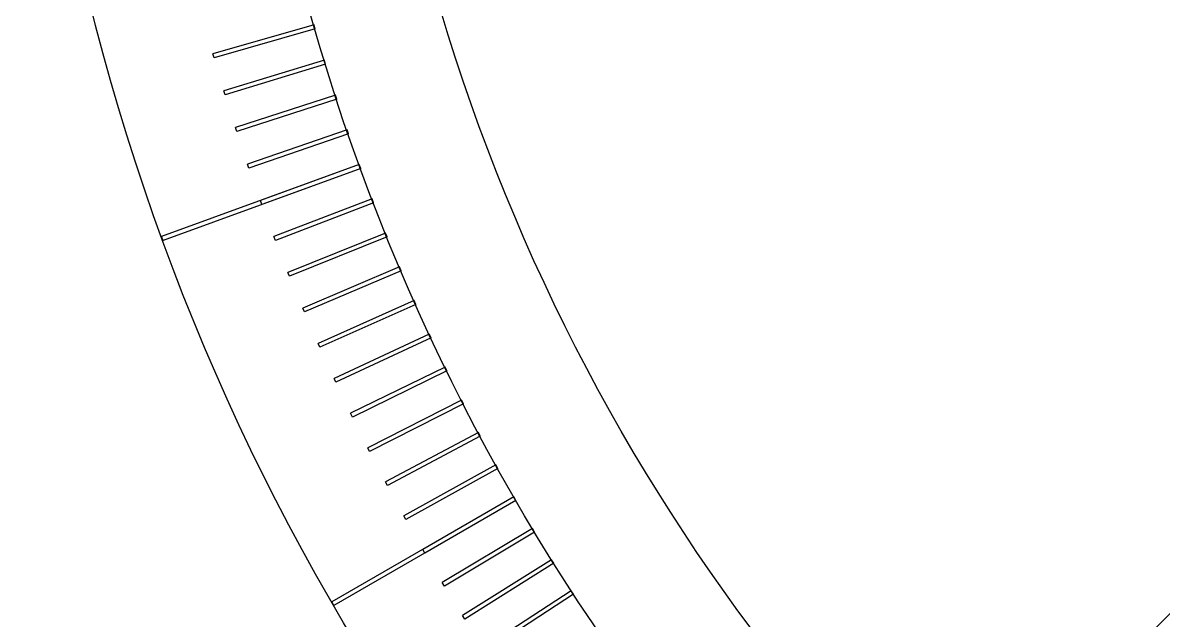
# Model space of a CAD drawing. Header units: millimetres. Extents: x -110 to 110, y -110 to 110.
# Drawn here: x -110 to -55.8, y -55.8 to -27.4 of the extents above; entities that cross this region are included whole.
import ezdxf

# ---------------------------------------------------------------- set-up
doc = ezdxf.new("R2010")
doc.units = ezdxf.units.MM
for name, color, linetype in [('Array', 7, 'CONTINUOUS'), ('Array001', 7, 'CONTINUOUS'), ('Array008', 7, 'CONTINUOUS'), ('Cylinder001', 7, 'CONTINUOUS'), ('Tube003', 7, 'CONTINUOUS')]:
    doc.layers.add(name, color=color, linetype=linetype)

msp = doc.modelspace()

# ---------------------------------------------------------------- linework, layer by layer
at = {"layer": 'Array'}
for p, q in [((-94.0035, -34.108, 1.7), (-103.4, -37.5282, 1.7)), ((-94.0035, -34.108, 1.5), (-103.4, -37.5282, 1.5)), ((-94.0035, -34.108, 1.5), (-103.4, -37.5282, 1.5)), ((-94.0035, -34.108, 1.7), (-103.4, -37.5282, 1.7)), ((-94.0035, -34.108, 1.5), (-94.0035, -34.108, 1.7)), ((-93.9351, -34.296, 1.5), (-94.0035, -34.108, 1.5)), ((-94.0035, -34.108, 1.5), (-94.0035, -34.108, 1.7)), ((-93.9351, -34.296, 1.7), (-94.0035, -34.108, 1.7)), ((-93.9351, -34.296, 1.5), (-94.0035, -34.108, 1.5)), ((-93.9351, -34.296, 1.7), (-94.0035, -34.108, 1.7)), ((-93.9351, -34.296, 1.7), (-103.332, -37.7162, 1.7)), ((-93.9351, -34.296, 1.5), (-103.332, -37.7162, 1.5)), ((-93.9351, -34.296, 1.5), (-103.332, -37.7162, 1.5)), ((-93.9351, -34.296, 1.7), (-103.332, -37.7162, 1.7)), ((-93.9351, -34.296, 1.5), (-93.9351, -34.296, 1.7)), ((-93.9351, -34.296, 1.5), (-93.9351, -34.296, 1.7)), ((-103.4, -37.5282, 1.5), (-103.4, -37.5282, 1.7)), ((-103.332, -37.7162, 1.5), (-103.4, -37.5282, 1.5)), ((-103.4, -37.5282, 1.5), (-103.4, -37.5282, 1.7)), ((-103.332, -37.7162, 1.7), (-103.4, -37.5282, 1.7)), ((-103.332, -37.7162, 1.5), (-103.4, -37.5282, 1.5)), ((-103.332, -37.7162, 1.7), (-103.4, -37.5282, 1.7)), ((-103.332, -37.7162, 1.5), (-103.332, -37.7162, 1.7)), ((-103.332, -37.7162, 1.5), (-103.332, -37.7162, 1.7)), ((-86.6525, -49.9134, 1.7), (-95.3128, -54.9134, 1.7)), ((-86.6525, -49.9134, 1.5), (-95.3128, -54.9134, 1.5)), ((-86.6525, -49.9134, 1.5), (-95.3128, -54.9134, 1.5)), ((-86.6525, -49.9134, 1.7), (-95.3128, -54.9134, 1.7)), ((-86.5525, -50.0866, 1.7), (-95.2128, -55.0866, 1.7)), ((-86.5525, -50.0866, 1.5), (-95.2128, -55.0866, 1.5)), ((-86.5525, -50.0866, 1.5), (-95.2128, -55.0866, 1.5)), ((-86.5525, -50.0866, 1.7), (-95.2128, -55.0866, 1.7)), ((-86.6525, -49.9134, 1.5), (-86.6525, -49.9134, 1.7)), ((-86.5525, -50.0866, 1.5), (-86.6525, -49.9134, 1.5)), ((-86.6525, -49.9134, 1.5), (-86.6525, -49.9134, 1.7)), ((-86.5525, -50.0866, 1.7), (-86.6525, -49.9134, 1.7)), ((-86.5525, -50.0866, 1.5), (-86.6525, -49.9134, 1.5)), ((-86.5525, -50.0866, 1.7), (-86.6525, -49.9134, 1.7)), ((-86.5525, -50.0866, 1.5), (-86.5525, -50.0866, 1.7)), ((-86.5525, -50.0866, 1.5), (-86.5525, -50.0866, 1.7)), ((-95.3128, -54.9134, 1.5), (-95.3128, -54.9134, 1.7)), ((-95.2128, -55.0866, 1.5), (-95.3128, -54.9134, 1.5)), ((-95.3128, -54.9134, 1.5), (-95.3128, -54.9134, 1.7)), ((-95.2128, -55.0866, 1.7), (-95.3128, -54.9134, 1.7)), ((-95.2128, -55.0866, 1.5), (-95.3128, -54.9134, 1.5)), ((-95.2128, -55.0866, 1.7), (-95.3128, -54.9134, 1.7)), ((-95.2128, -55.0866, 1.5), (-95.2128, -55.0866, 1.7)), ((-95.2128, -55.0866, 1.5), (-95.2128, -55.0866, 1.7))]:
    msp.add_line(p, q, dxfattribs=at)
at = {"layer": 'Array001'}
for p, q in [((-96.1537, -27.4676, 1.7), (-100.96, -28.8458, 1.7)), ((-96.1537, -27.4676, 1.5), (-100.96, -28.8458, 1.5)), ((-96.1537, -27.4676, 1.5), (-100.96, -28.8458, 1.5)), ((-96.1537, -27.4676, 1.7), (-100.96, -28.8458, 1.7)), ((-96.1537, -27.4676, 1.5), (-96.1537, -27.4676, 1.7)), ((-96.0986, -27.6599, 1.5), (-96.1537, -27.4676, 1.5)), ((-96.1537, -27.4676, 1.5), (-96.1537, -27.4676, 1.7)), ((-96.0986, -27.6599, 1.7), (-96.1537, -27.4676, 1.7)), ((-96.0986, -27.6599, 1.5), (-96.1537, -27.4676, 1.5)), ((-96.0986, -27.6599, 1.7), (-96.1537, -27.4676, 1.7)), ((-96.0986, -27.6599, 1.7), (-100.905, -29.038, 1.7)), ((-96.0986, -27.6599, 1.5), (-100.905, -29.038, 1.5)), ((-96.0986, -27.6599, 1.5), (-100.905, -29.038, 1.5)), ((-96.0986, -27.6599, 1.7), (-100.905, -29.038, 1.7)), ((-96.0986, -27.6599, 1.5), (-96.0986, -27.6599, 1.7)), ((-96.0986, -27.6599, 1.5), (-96.0986, -27.6599, 1.7)), ((-100.96, -28.8458, 1.5), (-100.96, -28.8458, 1.7)), ((-100.905, -29.038, 1.5), (-100.96, -28.8458, 1.5)), ((-100.96, -28.8458, 1.5), (-100.96, -28.8458, 1.7)), ((-100.905, -29.038, 1.7), (-100.96, -28.8458, 1.7)), ((-100.905, -29.038, 1.5), (-100.96, -28.8458, 1.5)), ((-100.905, -29.038, 1.7), (-100.96, -28.8458, 1.7)), ((-100.905, -29.038, 1.5), (-100.905, -29.038, 1.7)), ((-100.905, -29.038, 1.5), (-100.905, -29.038, 1.7)), ((-95.6597, -29.1415, 1.7), (-100.441, -30.6034, 1.7)), ((-95.6597, -29.1415, 1.5), (-100.441, -30.6034, 1.5)), ((-95.6597, -29.1415, 1.5), (-100.441, -30.6034, 1.5)), ((-95.6597, -29.1415, 1.7), (-100.441, -30.6034, 1.7)), ((-95.6597, -29.1415, 1.5), (-95.6597, -29.1415, 1.7)), ((-95.6012, -29.3328, 1.5), (-95.6597, -29.1415, 1.5)), ((-95.6597, -29.1415, 1.5), (-95.6597, -29.1415, 1.7)), ((-95.6012, -29.3328, 1.7), (-95.6597, -29.1415, 1.7)), ((-95.6012, -29.3328, 1.5), (-95.6597, -29.1415, 1.5)), ((-95.6012, -29.3328, 1.7), (-95.6597, -29.1415, 1.7)), ((-95.6012, -29.3328, 1.7), (-100.383, -30.7947, 1.7)), ((-95.6012, -29.3328, 1.5), (-100.383, -30.7947, 1.5)), ((-95.6012, -29.3328, 1.5), (-100.383, -30.7947, 1.5)), ((-95.6012, -29.3328, 1.7), (-100.383, -30.7947, 1.7)), ((-95.6012, -29.3328, 1.5), (-95.6012, -29.3328, 1.7)), ((-95.6012, -29.3328, 1.5), (-95.6012, -29.3328, 1.7)), ((-100.441, -30.6034, 1.5), (-100.441, -30.6034, 1.7)), ((-100.383, -30.7947, 1.5), (-100.441, -30.6034, 1.5)), ((-100.441, -30.6034, 1.5), (-100.441, -30.6034, 1.7)), ((-100.383, -30.7947, 1.7), (-100.441, -30.6034, 1.7)), ((-100.383, -30.7947, 1.5), (-100.441, -30.6034, 1.5)), ((-100.383, -30.7947, 1.7), (-100.441, -30.6034, 1.7)), ((-100.383, -30.7947, 1.5), (-100.383, -30.7947, 1.7)), ((-100.383, -30.7947, 1.5), (-100.383, -30.7947, 1.7)), ((-95.1366, -30.8066, 1.7), (-99.8918, -32.3517, 1.7)), ((-95.1366, -30.8066, 1.5), (-99.8918, -32.3517, 1.5)), ((-95.1366, -30.8066, 1.5), (-99.8918, -32.3517, 1.5)), ((-95.1366, -30.8066, 1.7), (-99.8918, -32.3517, 1.7)), ((-95.1366, -30.8066, 1.5), (-95.1366, -30.8066, 1.7)), ((-95.0747, -30.9968, 1.5), (-95.1366, -30.8066, 1.5)), ((-95.1366, -30.8066, 1.5), (-95.1366, -30.8066, 1.7)), ((-95.0747, -30.9968, 1.7), (-95.1366, -30.8066, 1.7)), ((-95.0747, -30.9968, 1.5), (-95.1366, -30.8066, 1.5)), ((-95.0747, -30.9968, 1.7), (-95.1366, -30.8066, 1.7)), ((-95.0747, -30.9968, 1.7), (-99.83, -32.5419, 1.7)), ((-95.0747, -30.9968, 1.5), (-99.83, -32.5419, 1.5)), ((-95.0747, -30.9968, 1.5), (-99.83, -32.5419, 1.5)), ((-95.0747, -30.9968, 1.7), (-99.83, -32.5419, 1.7)), ((-95.0747, -30.9968, 1.5), (-95.0747, -30.9968, 1.7)), ((-95.0747, -30.9968, 1.5), (-95.0747, -30.9968, 1.7)), ((-99.8918, -32.3517, 1.5), (-99.8918, -32.3517, 1.7)), ((-99.83, -32.5419, 1.5), (-99.8918, -32.3517, 1.5)), ((-99.8918, -32.3517, 1.5), (-99.8918, -32.3517, 1.7)), ((-99.83, -32.5419, 1.7), (-99.8918, -32.3517, 1.7)), ((-99.83, -32.5419, 1.5), (-99.8918, -32.3517, 1.5)), ((-99.83, -32.5419, 1.7), (-99.8918, -32.3517, 1.7)), ((-94.5844, -32.4623, 1.7), (-99.312, -34.0901, 1.7)), ((-94.5844, -32.4623, 1.5), (-99.312, -34.0901, 1.5)), ((-94.5844, -32.4623, 1.5), (-99.312, -34.0901, 1.5)), ((-94.5844, -32.4623, 1.7), (-99.312, -34.0901, 1.7)), ((-94.5844, -32.4623, 1.5), (-94.5844, -32.4623, 1.7)), ((-94.5193, -32.6514, 1.5), (-94.5844, -32.4623, 1.5)), ((-94.5844, -32.4623, 1.5), (-94.5844, -32.4623, 1.7)), ((-94.5193, -32.6514, 1.7), (-94.5844, -32.4623, 1.7)), ((-94.5193, -32.6514, 1.5), (-94.5844, -32.4623, 1.5)), ((-94.5193, -32.6514, 1.7), (-94.5844, -32.4623, 1.7)), ((-99.83, -32.5419, 1.5), (-99.83, -32.5419, 1.7)), ((-99.83, -32.5419, 1.5), (-99.83, -32.5419, 1.7)), ((-94.5193, -32.6514, 1.7), (-99.2469, -34.2792, 1.7)), ((-94.5193, -32.6514, 1.5), (-99.2469, -34.2792, 1.5)), ((-94.5193, -32.6514, 1.5), (-99.2469, -34.2792, 1.5)), ((-94.5193, -32.6514, 1.7), (-99.2469, -34.2792, 1.7)), ((-94.5193, -32.6514, 1.5), (-94.5193, -32.6514, 1.7)), ((-94.5193, -32.6514, 1.5), (-94.5193, -32.6514, 1.7)), ((-99.312, -34.0901, 1.5), (-99.312, -34.0901, 1.7)), ((-99.2469, -34.2792, 1.5), (-99.312, -34.0901, 1.5)), ((-99.312, -34.0901, 1.5), (-99.312, -34.0901, 1.7)), ((-99.2469, -34.2792, 1.7), (-99.312, -34.0901, 1.7)), ((-99.2469, -34.2792, 1.5), (-99.312, -34.0901, 1.5)), ((-99.2469, -34.2792, 1.7), (-99.312, -34.0901, 1.7)), ((-94.0035, -34.108, 1.7), (-98.7019, -35.8181, 1.7)), ((-94.0035, -34.108, 1.5), (-98.7019, -35.8181, 1.5)), ((-94.0035, -34.108, 1.5), (-98.7019, -35.8181, 1.5)), ((-94.0035, -34.108, 1.7), (-98.7019, -35.8181, 1.7)), ((-94.0035, -34.108, 1.5), (-94.0035, -34.108, 1.7)), ((-93.9351, -34.296, 1.5), (-94.0035, -34.108, 1.5)), ((-94.0035, -34.108, 1.5), (-94.0035, -34.108, 1.7)), ((-93.9351, -34.296, 1.7), (-94.0035, -34.108, 1.7)), ((-93.9351, -34.296, 1.5), (-94.0035, -34.108, 1.5)), ((-93.9351, -34.296, 1.7), (-94.0035, -34.108, 1.7)), ((-99.2469, -34.2792, 1.5), (-99.2469, -34.2792, 1.7)), ((-99.2469, -34.2792, 1.5), (-99.2469, -34.2792, 1.7)), ((-93.9351, -34.296, 1.7), (-98.6335, -36.0061, 1.7)), ((-93.9351, -34.296, 1.5), (-98.6335, -36.0061, 1.5)), ((-93.9351, -34.296, 1.5), (-98.6335, -36.0061, 1.5)), ((-93.9351, -34.296, 1.7), (-98.6335, -36.0061, 1.7)), ((-93.9351, -34.296, 1.5), (-93.9351, -34.296, 1.7)), ((-93.9351, -34.296, 1.5), (-93.9351, -34.296, 1.7)), ((-93.3939, -35.7434, 1.7), (-98.0618, -37.5353, 1.7)), ((-93.3939, -35.7434, 1.5), (-98.0618, -37.5353, 1.5)), ((-93.3939, -35.7434, 1.5), (-98.0618, -37.5353, 1.5)), ((-93.3939, -35.7434, 1.7), (-98.0618, -37.5353, 1.7)), ((-93.3939, -35.7434, 1.5), (-93.3939, -35.7434, 1.7)), ((-93.3222, -35.9302, 1.5), (-93.3939, -35.7434, 1.5)), ((-93.3939, -35.7434, 1.5), (-93.3939, -35.7434, 1.7)), ((-93.3222, -35.9302, 1.7), (-93.3939, -35.7434, 1.7)), ((-93.3222, -35.9302, 1.5), (-93.3939, -35.7434, 1.5)), ((-93.3222, -35.9302, 1.7), (-93.3939, -35.7434, 1.7)), ((-98.7019, -35.8181, 1.5), (-98.7019, -35.8181, 1.7)), ((-98.6335, -36.0061, 1.5), (-98.7019, -35.8181, 1.5)), ((-98.7019, -35.8181, 1.5), (-98.7019, -35.8181, 1.7)), ((-98.6335, -36.0061, 1.7), (-98.7019, -35.8181, 1.7)), ((-98.6335, -36.0061, 1.5), (-98.7019, -35.8181, 1.5)), ((-98.6335, -36.0061, 1.7), (-98.7019, -35.8181, 1.7)), ((-98.6335, -36.0061, 1.5), (-98.6335, -36.0061, 1.7)), ((-98.6335, -36.0061, 1.5), (-98.6335, -36.0061, 1.7)), ((-93.3222, -35.9302, 1.7), (-97.9901, -37.722, 1.7)), ((-93.3222, -35.9302, 1.5), (-97.9901, -37.722, 1.5)), ((-93.3222, -35.9302, 1.5), (-97.9901, -37.722, 1.5)), ((-93.3222, -35.9302, 1.7), (-97.9901, -37.722, 1.7)), ((-93.3222, -35.9302, 1.5), (-93.3222, -35.9302, 1.7)), ((-93.3222, -35.9302, 1.5), (-93.3222, -35.9302, 1.7)), ((-92.7558, -37.3679, 1.7), (-97.3918, -39.241, 1.7)), ((-92.7558, -37.3679, 1.5), (-97.3918, -39.241, 1.5)), ((-92.7558, -37.3679, 1.5), (-97.3918, -39.241, 1.5)), ((-92.7558, -37.3679, 1.7), (-97.3918, -39.241, 1.7)), ((-92.7558, -37.3679, 1.5), (-92.7558, -37.3679, 1.7)), ((-92.6809, -37.5534, 1.5), (-92.7558, -37.3679, 1.5)), ((-92.7558, -37.3679, 1.5), (-92.7558, -37.3679, 1.7)), ((-92.6809, -37.5534, 1.7), (-92.7558, -37.3679, 1.7)), ((-92.6809, -37.5534, 1.5), (-92.7558, -37.3679, 1.5)), ((-92.6809, -37.5534, 1.7), (-92.7558, -37.3679, 1.7)), ((-98.0618, -37.5353, 1.5), (-98.0618, -37.5353, 1.7)), ((-97.9901, -37.722, 1.5), (-98.0618, -37.5353, 1.5)), ((-98.0618, -37.5353, 1.5), (-98.0618, -37.5353, 1.7)), ((-97.9901, -37.722, 1.7), (-98.0618, -37.5353, 1.7)), ((-97.9901, -37.722, 1.5), (-98.0618, -37.5353, 1.5)), ((-97.9901, -37.722, 1.7), (-98.0618, -37.5353, 1.7)), ((-97.9901, -37.722, 1.5), (-97.9901, -37.722, 1.7)), ((-97.9901, -37.722, 1.5), (-97.9901, -37.722, 1.7)), ((-92.6809, -37.5534, 1.7), (-97.3168, -39.4264, 1.7)), ((-92.6809, -37.5534, 1.5), (-97.3168, -39.4264, 1.5)), ((-92.6809, -37.5534, 1.5), (-97.3168, -39.4264, 1.5)), ((-92.6809, -37.5534, 1.7), (-97.3168, -39.4264, 1.7)), ((-92.6809, -37.5534, 1.5), (-92.6809, -37.5534, 1.7)), ((-92.6809, -37.5534, 1.5), (-92.6809, -37.5534, 1.7)), ((-92.0896, -38.9811, 1.7), (-96.6921, -40.9347, 1.7)), ((-92.0896, -38.9811, 1.5), (-96.6921, -40.9347, 1.5)), ((-92.0896, -38.9811, 1.5), (-96.6921, -40.9347, 1.5)), ((-92.0896, -38.9811, 1.7), (-96.6921, -40.9347, 1.7)), ((-92.0896, -38.9811, 1.5), (-92.0896, -38.9811, 1.7)), ((-92.0114, -39.1652, 1.5), (-92.0896, -38.9811, 1.5)), ((-92.0896, -38.9811, 1.5), (-92.0896, -38.9811, 1.7)), ((-92.0114, -39.1652, 1.7), (-92.0896, -38.9811, 1.7)), ((-92.0114, -39.1652, 1.5), (-92.0896, -38.9811, 1.5)), ((-92.0114, -39.1652, 1.7), (-92.0896, -38.9811, 1.7)), ((-97.3918, -39.241, 1.5), (-97.3918, -39.241, 1.7)), ((-97.3168, -39.4264, 1.5), (-97.3918, -39.241, 1.5)), ((-97.3918, -39.241, 1.5), (-97.3918, -39.241, 1.7)), ((-97.3168, -39.4264, 1.7), (-97.3918, -39.241, 1.7)), ((-97.3168, -39.4264, 1.5), (-97.3918, -39.241, 1.5)), ((-97.3168, -39.4264, 1.7), (-97.3918, -39.241, 1.7)), ((-97.3168, -39.4264, 1.5), (-97.3168, -39.4264, 1.7)), ((-97.3168, -39.4264, 1.5), (-97.3168, -39.4264, 1.7)), ((-92.0114, -39.1652, 1.7), (-96.6139, -41.1188, 1.7)), ((-92.0114, -39.1652, 1.5), (-96.6139, -41.1188, 1.5)), ((-92.0114, -39.1652, 1.5), (-96.6139, -41.1188, 1.5)), ((-92.0114, -39.1652, 1.7), (-96.6139, -41.1188, 1.7)), ((-92.0114, -39.1652, 1.5), (-92.0114, -39.1652, 1.7)), ((-92.0114, -39.1652, 1.5), (-92.0114, -39.1652, 1.7)), ((-91.3952, -40.5823, 1.7), (-95.9629, -42.616, 1.7)), ((-91.3952, -40.5823, 1.5), (-95.9629, -42.616, 1.5)), ((-91.3952, -40.5823, 1.5), (-95.9629, -42.616, 1.5)), ((-91.3952, -40.5823, 1.7), (-95.9629, -42.616, 1.7)), ((-91.3952, -40.5823, 1.5), (-91.3952, -40.5823, 1.7)), ((-91.3139, -40.765, 1.5), (-91.3952, -40.5823, 1.5)), ((-91.3952, -40.5823, 1.5), (-91.3952, -40.5823, 1.7)), ((-91.3139, -40.765, 1.7), (-91.3952, -40.5823, 1.7)), ((-91.3139, -40.765, 1.5), (-91.3952, -40.5823, 1.5)), ((-91.3139, -40.765, 1.7), (-91.3952, -40.5823, 1.7)), ((-96.6921, -40.9347, 1.5), (-96.6921, -40.9347, 1.7)), ((-96.6139, -41.1188, 1.5), (-96.6921, -40.9347, 1.5)), ((-96.6921, -40.9347, 1.5), (-96.6921, -40.9347, 1.7)), ((-96.6139, -41.1188, 1.7), (-96.6921, -40.9347, 1.7)), ((-96.6139, -41.1188, 1.5), (-96.6921, -40.9347, 1.5)), ((-96.6139, -41.1188, 1.7), (-96.6921, -40.9347, 1.7)), ((-96.6139, -41.1188, 1.5), (-96.6139, -41.1188, 1.7)), ((-96.6139, -41.1188, 1.5), (-96.6139, -41.1188, 1.7)), ((-91.3139, -40.765, 1.7), (-95.8816, -42.7987, 1.7)), ((-91.3139, -40.765, 1.5), (-95.8816, -42.7987, 1.5)), ((-91.3139, -40.765, 1.5), (-95.8816, -42.7987, 1.5)), ((-91.3139, -40.765, 1.7), (-95.8816, -42.7987, 1.7)), ((-91.3139, -40.765, 1.5), (-91.3139, -40.765, 1.7)), ((-91.3139, -40.765, 1.5), (-91.3139, -40.765, 1.7)), ((-90.673, -42.1712, 1.7), (-95.2046, -44.2843, 1.7)), ((-90.673, -42.1712, 1.5), (-95.2046, -44.2843, 1.5)), ((-90.673, -42.1712, 1.5), (-95.2046, -44.2843, 1.5)), ((-90.673, -42.1712, 1.7), (-95.2046, -44.2843, 1.7)), ((-90.673, -42.1712, 1.5), (-90.673, -42.1712, 1.7)), ((-90.5885, -42.3525, 1.5), (-90.673, -42.1712, 1.5)), ((-90.673, -42.1712, 1.5), (-90.673, -42.1712, 1.7)), ((-90.5885, -42.3525, 1.7), (-90.673, -42.1712, 1.7)), ((-90.5885, -42.3525, 1.5), (-90.673, -42.1712, 1.5)), ((-90.5885, -42.3525, 1.7), (-90.673, -42.1712, 1.7)), ((-95.9629, -42.616, 1.5), (-95.9629, -42.616, 1.7)), ((-95.8816, -42.7987, 1.5), (-95.9629, -42.616, 1.5)), ((-95.9629, -42.616, 1.5), (-95.9629, -42.616, 1.7)), ((-95.8816, -42.7987, 1.7), (-95.9629, -42.616, 1.7)), ((-95.8816, -42.7987, 1.5), (-95.9629, -42.616, 1.5)), ((-95.8816, -42.7987, 1.7), (-95.9629, -42.616, 1.7)), ((-95.8816, -42.7987, 1.5), (-95.8816, -42.7987, 1.7)), ((-95.8816, -42.7987, 1.5), (-95.8816, -42.7987, 1.7)), ((-90.5885, -42.3525, 1.7), (-95.1201, -44.4655, 1.7)), ((-90.5885, -42.3525, 1.5), (-95.1201, -44.4655, 1.5)), ((-90.5885, -42.3525, 1.5), (-95.1201, -44.4655, 1.5)), ((-90.5885, -42.3525, 1.7), (-95.1201, -44.4655, 1.7)), ((-90.5885, -42.3525, 1.5), (-90.5885, -42.3525, 1.7)), ((-90.5885, -42.3525, 1.5), (-90.5885, -42.3525, 1.7)), ((-89.9232, -43.7472, 1.7), (-94.4172, -45.9391, 1.7)), ((-89.9232, -43.7472, 1.5), (-94.4172, -45.9391, 1.5)), ((-89.9232, -43.7472, 1.5), (-94.4172, -45.9391, 1.5)), ((-89.9232, -43.7472, 1.7), (-94.4172, -45.9391, 1.7)), ((-89.9232, -43.7472, 1.5), (-89.9232, -43.7472, 1.7)), ((-89.8356, -43.927, 1.5), (-89.9232, -43.7472, 1.5)), ((-89.9232, -43.7472, 1.5), (-89.9232, -43.7472, 1.7)), ((-89.8356, -43.927, 1.7), (-89.9232, -43.7472, 1.7)), ((-89.8356, -43.927, 1.5), (-89.9232, -43.7472, 1.5)), ((-89.8356, -43.927, 1.7), (-89.9232, -43.7472, 1.7)), ((-95.2046, -44.2843, 1.5), (-95.2046, -44.2843, 1.7)), ((-95.1201, -44.4655, 1.5), (-95.2046, -44.2843, 1.5)), ((-95.2046, -44.2843, 1.5), (-95.2046, -44.2843, 1.7)), ((-95.1201, -44.4655, 1.7), (-95.2046, -44.2843, 1.7)), ((-95.1201, -44.4655, 1.5), (-95.2046, -44.2843, 1.5)), ((-95.1201, -44.4655, 1.7), (-95.2046, -44.2843, 1.7)), ((-89.8356, -43.927, 1.7), (-94.3295, -46.1188, 1.7)), ((-89.8356, -43.927, 1.5), (-94.3295, -46.1188, 1.5)), ((-89.8356, -43.927, 1.5), (-94.3295, -46.1188, 1.5)), ((-89.8356, -43.927, 1.7), (-94.3295, -46.1188, 1.7)), ((-89.8356, -43.927, 1.5), (-89.8356, -43.927, 1.7)), ((-89.8356, -43.927, 1.5), (-89.8356, -43.927, 1.7)), ((-95.1201, -44.4655, 1.5), (-95.1201, -44.4655, 1.7)), ((-95.1201, -44.4655, 1.5), (-95.1201, -44.4655, 1.7)), ((-89.1461, -45.3099, 1.7), (-93.6011, -47.5799, 1.7)), ((-89.1461, -45.3099, 1.5), (-93.6011, -47.5799, 1.5)), ((-89.1461, -45.3099, 1.5), (-93.6011, -47.5799, 1.5)), ((-89.1461, -45.3099, 1.7), (-93.6011, -47.5799, 1.7)), ((-89.0553, -45.4882, 1.7), (-93.5103, -47.7581, 1.7)), ((-89.0553, -45.4882, 1.5), (-93.5103, -47.7581, 1.5)), ((-89.0553, -45.4882, 1.5), (-93.5103, -47.7581, 1.5)), ((-89.0553, -45.4882, 1.7), (-93.5103, -47.7581, 1.7)), ((-89.1461, -45.3099, 1.5), (-89.1461, -45.3099, 1.7)), ((-89.0553, -45.4882, 1.5), (-89.1461, -45.3099, 1.5)), ((-89.1461, -45.3099, 1.5), (-89.1461, -45.3099, 1.7)), ((-89.0553, -45.4882, 1.7), (-89.1461, -45.3099, 1.7)), ((-89.0553, -45.4882, 1.5), (-89.1461, -45.3099, 1.5)), ((-89.0553, -45.4882, 1.7), (-89.1461, -45.3099, 1.7)), ((-89.0553, -45.4882, 1.5), (-89.0553, -45.4882, 1.7)), ((-89.0553, -45.4882, 1.5), (-89.0553, -45.4882, 1.7)), ((-94.4172, -45.9391, 1.5), (-94.4172, -45.9391, 1.7)), ((-94.3295, -46.1188, 1.5), (-94.4172, -45.9391, 1.5)), ((-94.4172, -45.9391, 1.5), (-94.4172, -45.9391, 1.7)), ((-94.3295, -46.1188, 1.7), (-94.4172, -45.9391, 1.7)), ((-94.3295, -46.1188, 1.5), (-94.4172, -45.9391, 1.5)), ((-94.3295, -46.1188, 1.7), (-94.4172, -45.9391, 1.7)), ((-94.3295, -46.1188, 1.5), (-94.3295, -46.1188, 1.7)), ((-94.3295, -46.1188, 1.5), (-94.3295, -46.1188, 1.7)), ((-88.3417, -46.8589, 1.7), (-92.7564, -49.2062, 1.7)), ((-88.3417, -46.8589, 1.5), (-92.7564, -49.2062, 1.5)), ((-88.3417, -46.8589, 1.5), (-92.7564, -49.2062, 1.5)), ((-88.3417, -46.8589, 1.7), (-92.7564, -49.2062, 1.7)), ((-88.2478, -47.0355, 1.7), (-92.6626, -49.3828, 1.7)), ((-88.2478, -47.0355, 1.5), (-92.6626, -49.3828, 1.5)), ((-88.2478, -47.0355, 1.5), (-92.6626, -49.3828, 1.5)), ((-88.2478, -47.0355, 1.7), (-92.6626, -49.3828, 1.7)), ((-88.3417, -46.8589, 1.5), (-88.3417, -46.8589, 1.7)), ((-88.2478, -47.0355, 1.5), (-88.3417, -46.8589, 1.5)), ((-88.3417, -46.8589, 1.5), (-88.3417, -46.8589, 1.7)), ((-88.2478, -47.0355, 1.7), (-88.3417, -46.8589, 1.7)), ((-88.2478, -47.0355, 1.5), (-88.3417, -46.8589, 1.5)), ((-88.2478, -47.0355, 1.7), (-88.3417, -46.8589, 1.7)), ((-88.2478, -47.0355, 1.5), (-88.2478, -47.0355, 1.7)), ((-88.2478, -47.0355, 1.5), (-88.2478, -47.0355, 1.7)), ((-93.6011, -47.5799, 1.5), (-93.6011, -47.5799, 1.7)), ((-93.5103, -47.7581, 1.5), (-93.6011, -47.5799, 1.5)), ((-93.6011, -47.5799, 1.5), (-93.6011, -47.5799, 1.7)), ((-93.5103, -47.7581, 1.7), (-93.6011, -47.5799, 1.7)), ((-93.5103, -47.7581, 1.5), (-93.6011, -47.5799, 1.5)), ((-93.5103, -47.7581, 1.7), (-93.6011, -47.5799, 1.7)), ((-93.5103, -47.7581, 1.5), (-93.5103, -47.7581, 1.7)), ((-93.5103, -47.7581, 1.5), (-93.5103, -47.7581, 1.7)), ((-87.5105, -48.3935, 1.7), (-91.8836, -50.8175, 1.7)), ((-87.5105, -48.3935, 1.5), (-91.8836, -50.8175, 1.5)), ((-87.5105, -48.3935, 1.5), (-91.8836, -50.8175, 1.5)), ((-87.5105, -48.3935, 1.7), (-91.8836, -50.8175, 1.7)), ((-87.4135, -48.5684, 1.7), (-91.7866, -50.9925, 1.7)), ((-87.4135, -48.5684, 1.5), (-91.7866, -50.9925, 1.5)), ((-87.4135, -48.5684, 1.5), (-91.7866, -50.9925, 1.5)), ((-87.4135, -48.5684, 1.7), (-91.7866, -50.9925, 1.7)), ((-87.5105, -48.3935, 1.5), (-87.5105, -48.3935, 1.7)), ((-87.4135, -48.5684, 1.5), (-87.5105, -48.3935, 1.5)), ((-87.5105, -48.3935, 1.5), (-87.5105, -48.3935, 1.7)), ((-87.4135, -48.5684, 1.7), (-87.5105, -48.3935, 1.7)), ((-87.4135, -48.5684, 1.5), (-87.5105, -48.3935, 1.5)), ((-87.4135, -48.5684, 1.7), (-87.5105, -48.3935, 1.7)), ((-87.4135, -48.5684, 1.5), (-87.4135, -48.5684, 1.7)), ((-87.4135, -48.5684, 1.5), (-87.4135, -48.5684, 1.7)), ((-92.7564, -49.2062, 1.5), (-92.7564, -49.2062, 1.7)), ((-92.6626, -49.3828, 1.5), (-92.7564, -49.2062, 1.5)), ((-92.7564, -49.2062, 1.5), (-92.7564, -49.2062, 1.7)), ((-92.6626, -49.3828, 1.7), (-92.7564, -49.2062, 1.7)), ((-92.6626, -49.3828, 1.5), (-92.7564, -49.2062, 1.5)), ((-92.6626, -49.3828, 1.7), (-92.7564, -49.2062, 1.7)), ((-92.6626, -49.3828, 1.5), (-92.6626, -49.3828, 1.7)), ((-92.6626, -49.3828, 1.5), (-92.6626, -49.3828, 1.7)), ((-86.6525, -49.9134, 1.7), (-90.9827, -52.4134, 1.7)), ((-86.6525, -49.9134, 1.5), (-90.9827, -52.4134, 1.5)), ((-86.6525, -49.9134, 1.5), (-90.9827, -52.4134, 1.5)), ((-86.6525, -49.9134, 1.7), (-90.9827, -52.4134, 1.7)), ((-86.5525, -50.0866, 1.7), (-90.8827, -52.5866, 1.7)), ((-86.5525, -50.0866, 1.5), (-90.8827, -52.5866, 1.5)), ((-86.5525, -50.0866, 1.5), (-90.8827, -52.5866, 1.5)), ((-86.5525, -50.0866, 1.7), (-90.8827, -52.5866, 1.7)), ((-86.6525, -49.9134, 1.5), (-86.6525, -49.9134, 1.7)), ((-86.5525, -50.0866, 1.5), (-86.6525, -49.9134, 1.5)), ((-86.6525, -49.9134, 1.5), (-86.6525, -49.9134, 1.7)), ((-86.5525, -50.0866, 1.7), (-86.6525, -49.9134, 1.7)), ((-86.5525, -50.0866, 1.5), (-86.6525, -49.9134, 1.5)), ((-86.5525, -50.0866, 1.7), (-86.6525, -49.9134, 1.7)), ((-86.5525, -50.0866, 1.5), (-86.5525, -50.0866, 1.7)), ((-86.5525, -50.0866, 1.5), (-86.5525, -50.0866, 1.7)), ((-91.8836, -50.8175, 1.5), (-91.8836, -50.8175, 1.7)), ((-91.7866, -50.9925, 1.5), (-91.8836, -50.8175, 1.5)), ((-91.8836, -50.8175, 1.5), (-91.8836, -50.8175, 1.7)), ((-91.7866, -50.9925, 1.7), (-91.8836, -50.8175, 1.7)), ((-91.7866, -50.9925, 1.5), (-91.8836, -50.8175, 1.5)), ((-91.7866, -50.9925, 1.7), (-91.8836, -50.8175, 1.7)), ((-91.7866, -50.9925, 1.5), (-91.7866, -50.9925, 1.7)), ((-91.7866, -50.9925, 1.5), (-91.7866, -50.9925, 1.7)), ((-85.7682, -51.4181, 1.7), (-90.0541, -53.9933, 1.7)), ((-85.7682, -51.4181, 1.5), (-90.0541, -53.9933, 1.5)), ((-85.7682, -51.4181, 1.5), (-90.0541, -53.9933, 1.5)), ((-85.7682, -51.4181, 1.7), (-90.0541, -53.9933, 1.7)), ((-85.7682, -51.4181, 1.5), (-85.7682, -51.4181, 1.7)), ((-85.6652, -51.5895, 1.5), (-85.7682, -51.4181, 1.5)), ((-85.7682, -51.4181, 1.5), (-85.7682, -51.4181, 1.7)), ((-85.6652, -51.5895, 1.7), (-85.7682, -51.4181, 1.7)), ((-85.6652, -51.5895, 1.5), (-85.7682, -51.4181, 1.5)), ((-85.6652, -51.5895, 1.7), (-85.7682, -51.4181, 1.7)), ((-85.6652, -51.5895, 1.7), (-89.9511, -54.1647, 1.7)), ((-85.6652, -51.5895, 1.5), (-89.9511, -54.1647, 1.5)), ((-85.6652, -51.5895, 1.5), (-89.9511, -54.1647, 1.5)), ((-85.6652, -51.5895, 1.7), (-89.9511, -54.1647, 1.7)), ((-85.6652, -51.5895, 1.5), (-85.6652, -51.5895, 1.7)), ((-85.6652, -51.5895, 1.5), (-85.6652, -51.5895, 1.7)), ((-90.9827, -52.4134, 1.5), (-90.9827, -52.4134, 1.7)), ((-90.8827, -52.5866, 1.5), (-90.9827, -52.4134, 1.5)), ((-90.9827, -52.4134, 1.5), (-90.9827, -52.4134, 1.7)), ((-90.8827, -52.5866, 1.7), (-90.9827, -52.4134, 1.7)), ((-90.8827, -52.5866, 1.5), (-90.9827, -52.4134, 1.5)), ((-90.8827, -52.5866, 1.7), (-90.9827, -52.4134, 1.7)), ((-90.8827, -52.5866, 1.5), (-90.8827, -52.5866, 1.7)), ((-90.8827, -52.5866, 1.5), (-90.8827, -52.5866, 1.7)), ((-84.8578, -52.9071, 1.7), (-89.098, -55.5567, 1.7)), ((-84.8578, -52.9071, 1.5), (-89.098, -55.5567, 1.5)), ((-84.8578, -52.9071, 1.5), (-89.098, -55.5567, 1.5)), ((-84.8578, -52.9071, 1.7), (-89.098, -55.5567, 1.7)), ((-84.7518, -53.0767, 1.7), (-88.9921, -55.7263, 1.7)), ((-84.7518, -53.0767, 1.5), (-88.9921, -55.7263, 1.5)), ((-84.7518, -53.0767, 1.5), (-88.9921, -55.7263, 1.5)), ((-84.7518, -53.0767, 1.7), (-88.9921, -55.7263, 1.7)), ((-84.8578, -52.9071, 1.5), (-84.8578, -52.9071, 1.7)), ((-84.7518, -53.0767, 1.5), (-84.8578, -52.9071, 1.5)), ((-84.8578, -52.9071, 1.5), (-84.8578, -52.9071, 1.7)), ((-84.7518, -53.0767, 1.7), (-84.8578, -52.9071, 1.7)), ((-84.7518, -53.0767, 1.5), (-84.8578, -52.9071, 1.5)), ((-84.7518, -53.0767, 1.7), (-84.8578, -52.9071, 1.7)), ((-84.7518, -53.0767, 1.5), (-84.7518, -53.0767, 1.7)), ((-84.7518, -53.0767, 1.5), (-84.7518, -53.0767, 1.7)), ((-90.0541, -53.9933, 1.5), (-90.0541, -53.9933, 1.7)), ((-89.9511, -54.1647, 1.5), (-90.0541, -53.9933, 1.5)), ((-90.0541, -53.9933, 1.5), (-90.0541, -53.9933, 1.7)), ((-89.9511, -54.1647, 1.7), (-90.0541, -53.9933, 1.7)), ((-89.9511, -54.1647, 1.5), (-90.0541, -53.9933, 1.5)), ((-89.9511, -54.1647, 1.7), (-90.0541, -53.9933, 1.7)), ((-89.9511, -54.1647, 1.5), (-89.9511, -54.1647, 1.7)), ((-89.9511, -54.1647, 1.5), (-89.9511, -54.1647, 1.7)), ((-83.9215, -54.38, 1.7), (-88.1149, -57.1032, 1.7)), ((-83.9215, -54.38, 1.5), (-88.1149, -57.1032, 1.5)), ((-83.9215, -54.38, 1.5), (-88.1149, -57.1032, 1.5)), ((-83.9215, -54.38, 1.7), (-88.1149, -57.1032, 1.7)), ((-83.8126, -54.5478, 1.7), (-88.0059, -57.271, 1.7)), ((-83.8126, -54.5478, 1.5), (-88.0059, -57.271, 1.5)), ((-83.8126, -54.5478, 1.5), (-88.0059, -57.271, 1.5)), ((-83.8126, -54.5478, 1.7), (-88.0059, -57.271, 1.7)), ((-83.9215, -54.38, 1.5), (-83.9215, -54.38, 1.7)), ((-83.8126, -54.5478, 1.5), (-83.9215, -54.38, 1.5)), ((-83.9215, -54.38, 1.5), (-83.9215, -54.38, 1.7)), ((-83.8126, -54.5478, 1.7), (-83.9215, -54.38, 1.7)), ((-83.8126, -54.5478, 1.5), (-83.9215, -54.38, 1.5)), ((-83.8126, -54.5478, 1.7), (-83.9215, -54.38, 1.7)), ((-83.8126, -54.5478, 1.5), (-83.8126, -54.5478, 1.7)), ((-83.8126, -54.5478, 1.5), (-83.8126, -54.5478, 1.7)), ((-89.098, -55.5567, 1.5), (-89.098, -55.5567, 1.7)), ((-88.9921, -55.7263, 1.5), (-89.098, -55.5567, 1.5)), ((-89.098, -55.5567, 1.5), (-89.098, -55.5567, 1.7)), ((-88.9921, -55.7263, 1.7), (-89.098, -55.5567, 1.7)), ((-88.9921, -55.7263, 1.5), (-89.098, -55.5567, 1.5)), ((-88.9921, -55.7263, 1.7), (-89.098, -55.5567, 1.7)), ((-88.9921, -55.7263, 1.5), (-88.9921, -55.7263, 1.7)), ((-88.9921, -55.7263, 1.5), (-88.9921, -55.7263, 1.7))]:
    msp.add_line(p, q, dxfattribs=at)
at = {"layer": 'Array008'}
for p, q in [((-7.07107, -7.07107, 3), (-66.468, -66.468, 3)), ((-7.07107, -7.07107, 3.2), (-66.468, -66.468, 3.2)), ((-7.07107, -7.07107, 3), (-66.468, -66.468, 3)), ((-7.07107, -7.07107, 3.2), (-66.468, -66.468, 3.2))]:
    msp.add_line(p, q, dxfattribs=at)
at = {"layer": 'Cylinder001'}
msp.add_circle((0, 0), 94, dxfattribs=at)
msp.add_circle((0, 0), 94, dxfattribs=at)
msp.add_circle((0, 0), 94, dxfattribs=at)
msp.add_circle((0, 0), 94, dxfattribs=at)
at = {"layer": 'Tube003'}
for radius in [110, 110, 110, 110, 100, 100, 100, 100]:
    msp.add_circle((0, 0), radius, dxfattribs=at)

doc.saveas('drawing.dxf')
